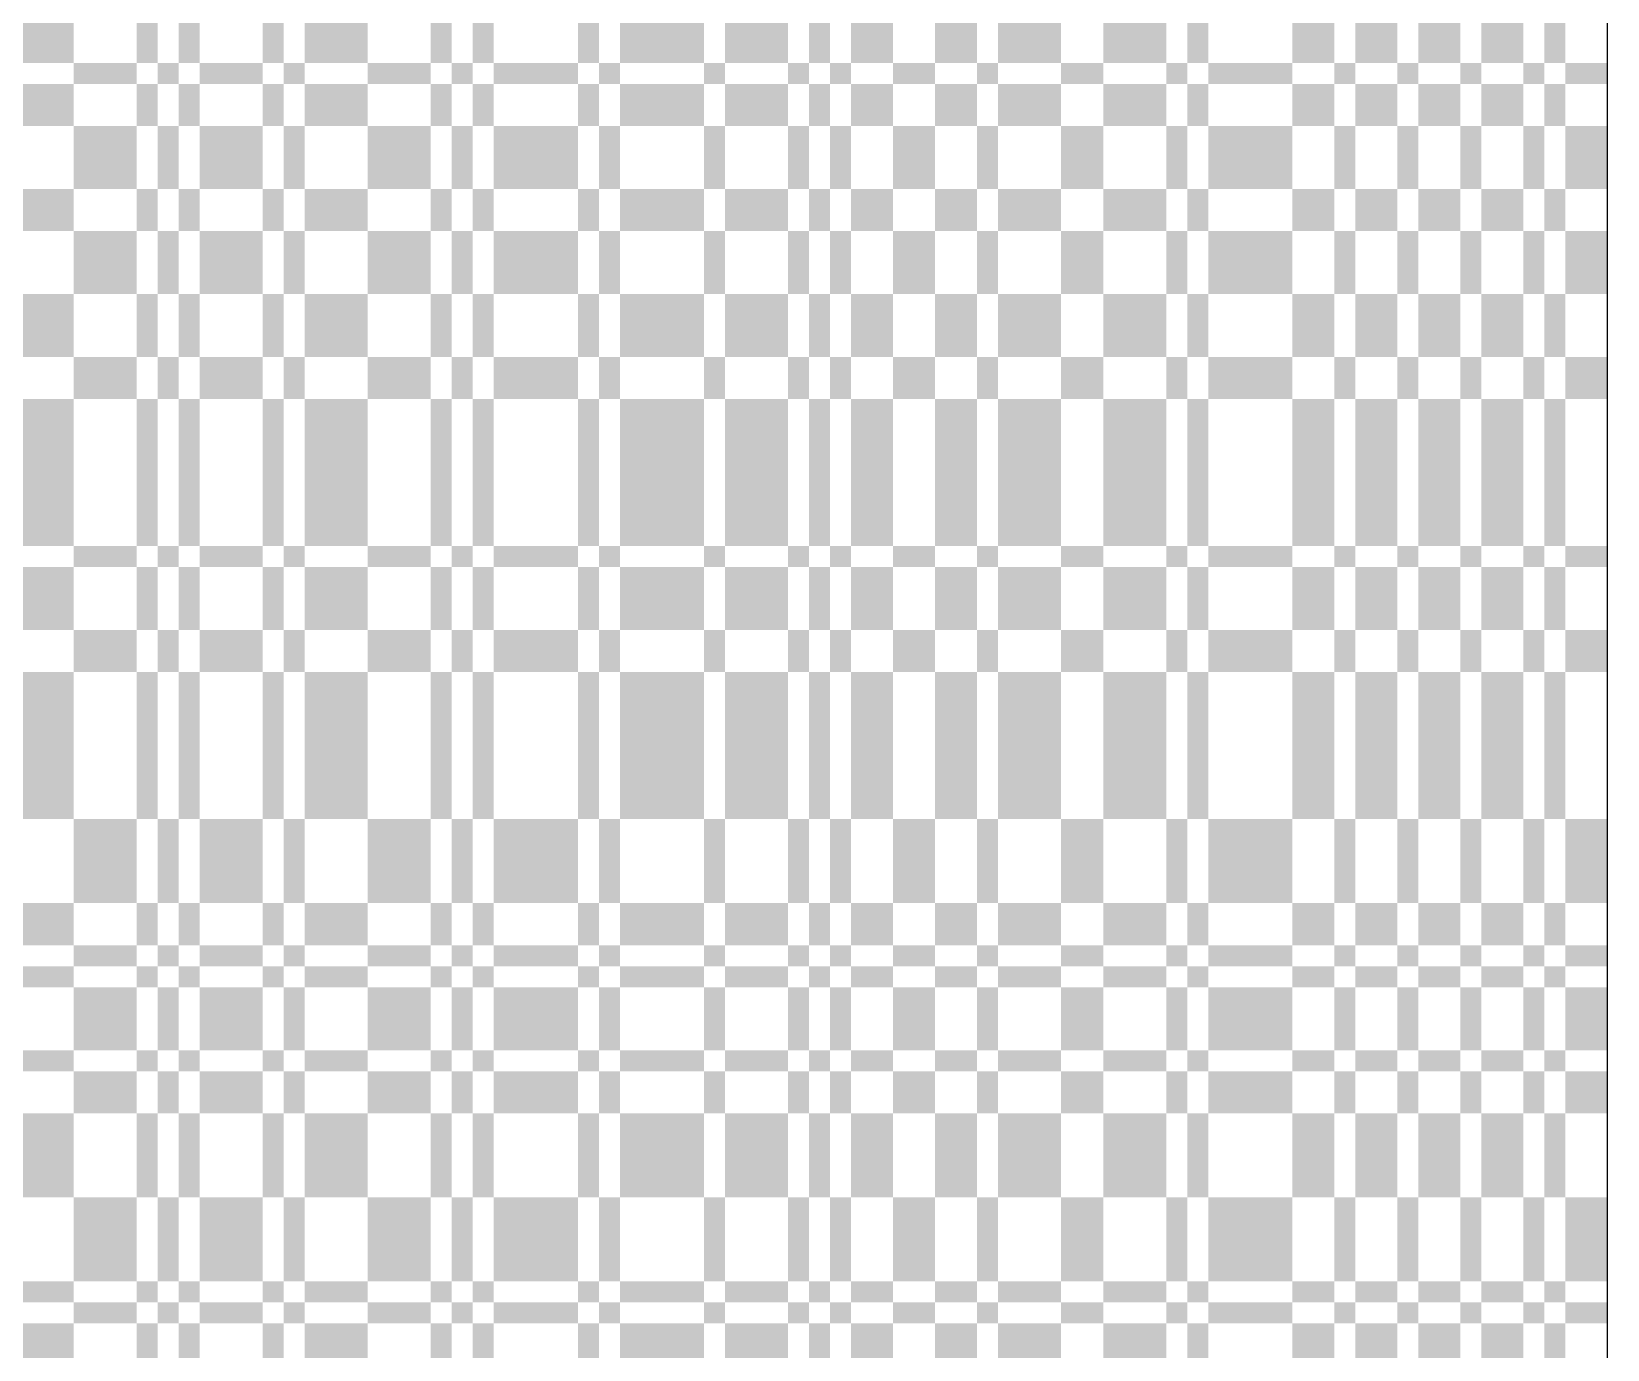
# Model space of a CAD drawing. Extents: x 0 to 10, y 0 to 10.
# Drawn here: x 7.5 to 9, y 6.255 to 7.51 of the extents above; entities that cross this region are included whole.
import ezdxf

# ---------------------------------------------------------------- set-up
doc = ezdxf.new("R2010")
doc.units = 0
doc.header["$MEASUREMENT"] = 0
doc.layers.add('CHROME', color=7, linetype='Continuous')
doc.layers.add('OUTLINE', color=7, linetype='Continuous')

msp = doc.modelspace()

# ---------------------------------------------------------------- linework, layer by layer
at = {"layer": 'CHROME'}
for points in [[(7.46, 7.48), (7.54, 7.48), (7.46, 7.54), (7.54, 7.54)], [(7.6, 7.48), (7.62, 7.48), (7.6, 7.54), (7.62, 7.54)], [(7.64, 7.48), (7.66, 7.48), (7.64, 7.54), (7.66, 7.54)], [(7.72, 7.48), (7.74, 7.48), (7.72, 7.54), (7.74, 7.54)], [(7.76, 7.48), (7.82, 7.48), (7.76, 7.54), (7.82, 7.54)], [(7.88, 7.48), (7.9, 7.48), (7.88, 7.54), (7.9, 7.54)], [(7.92, 7.48), (7.94, 7.48), (7.92, 7.54), (7.94, 7.54)], [(8.02, 7.48), (8.04, 7.48), (8.02, 7.54), (8.04, 7.54)], [(8.06, 7.48), (8.14, 7.48), (8.06, 7.54), (8.14, 7.54)], [(8.16, 7.48), (8.22, 7.48), (8.16, 7.54), (8.22, 7.54)], [(8.24, 7.48), (8.26, 7.48), (8.24, 7.54), (8.26, 7.54)], [(8.28, 7.48), (8.32, 7.48), (8.28, 7.54), (8.32, 7.54)], [(8.36, 7.48), (8.4, 7.48), (8.36, 7.54), (8.4, 7.54)], [(8.42, 7.48), (8.48, 7.48), (8.42, 7.54), (8.48, 7.54)], [(8.52, 7.48), (8.58, 7.48), (8.52, 7.54), (8.58, 7.54)], [(8.6, 7.48), (8.62, 7.48), (8.6, 7.54), (8.62, 7.54)], [(8.7, 7.48), (8.74, 7.48), (8.7, 7.54), (8.74, 7.54)], [(8.76, 7.48), (8.8, 7.48), (8.76, 7.54), (8.8, 7.54)], [(8.82, 7.48), (8.86, 7.48), (8.82, 7.54), (8.86, 7.54)], [(8.88, 7.48), (8.92, 7.48), (8.88, 7.54), (8.92, 7.54)], [(8.94, 7.48), (8.96, 7.48), (8.94, 7.54), (8.96, 7.54)], [(7.54, 7.46), (7.6, 7.46), (7.54, 7.48), (7.6, 7.48)], [(7.62, 7.46), (7.64, 7.46), (7.62, 7.48), (7.64, 7.48)], [(7.66, 7.46), (7.72, 7.46), (7.66, 7.48), (7.72, 7.48)], [(7.74, 7.46), (7.76, 7.46), (7.74, 7.48), (7.76, 7.48)], [(7.82, 7.46), (7.88, 7.46), (7.82, 7.48), (7.88, 7.48)], [(7.9, 7.46), (7.92, 7.46), (7.9, 7.48), (7.92, 7.48)], [(7.94, 7.46), (8.02, 7.46), (7.94, 7.48), (8.02, 7.48)], [(8.04, 7.46), (8.06, 7.46), (8.04, 7.48), (8.06, 7.48)], [(8.14, 7.46), (8.16, 7.46), (8.14, 7.48), (8.16, 7.48)], [(8.22, 7.46), (8.24, 7.46), (8.22, 7.48), (8.24, 7.48)], [(8.26, 7.46), (8.28, 7.46), (8.26, 7.48), (8.28, 7.48)], [(8.32, 7.46), (8.36, 7.46), (8.32, 7.48), (8.36, 7.48)], [(8.4, 7.46), (8.42, 7.46), (8.4, 7.48), (8.42, 7.48)], [(8.48, 7.46), (8.52, 7.46), (8.48, 7.48), (8.52, 7.48)], [(8.58, 7.46), (8.6, 7.46), (8.58, 7.48), (8.6, 7.48)], [(8.62, 7.46), (8.7, 7.46), (8.62, 7.48), (8.7, 7.48)], [(8.74, 7.46), (8.76, 7.46), (8.74, 7.48), (8.76, 7.48)], [(8.8, 7.46), (8.82, 7.46), (8.8, 7.48), (8.82, 7.48)], [(8.86, 7.46), (8.88, 7.46), (8.86, 7.48), (8.88, 7.48)], [(8.92, 7.46), (8.94, 7.46), (8.92, 7.48), (8.94, 7.48)], [(8.96, 7.46), (9, 7.46), (8.96, 7.48), (9, 7.48)], [(7.46, 7.42), (7.54, 7.42), (7.46, 7.46), (7.54, 7.46)], [(7.6, 7.42), (7.62, 7.42), (7.6, 7.46), (7.62, 7.46)], [(7.64, 7.42), (7.66, 7.42), (7.64, 7.46), (7.66, 7.46)], [(7.72, 7.42), (7.74, 7.42), (7.72, 7.46), (7.74, 7.46)], [(7.76, 7.42), (7.82, 7.42), (7.76, 7.46), (7.82, 7.46)], [(7.88, 7.42), (7.9, 7.42), (7.88, 7.46), (7.9, 7.46)], [(7.92, 7.42), (7.94, 7.42), (7.92, 7.46), (7.94, 7.46)], [(8.02, 7.42), (8.04, 7.42), (8.02, 7.46), (8.04, 7.46)], [(8.06, 7.42), (8.14, 7.42), (8.06, 7.46), (8.14, 7.46)], [(8.16, 7.42), (8.22, 7.42), (8.16, 7.46), (8.22, 7.46)], [(8.24, 7.42), (8.26, 7.42), (8.24, 7.46), (8.26, 7.46)], [(8.28, 7.42), (8.32, 7.42), (8.28, 7.46), (8.32, 7.46)], [(8.36, 7.42), (8.4, 7.42), (8.36, 7.46), (8.4, 7.46)], [(8.42, 7.42), (8.48, 7.42), (8.42, 7.46), (8.48, 7.46)], [(8.52, 7.42), (8.58, 7.42), (8.52, 7.46), (8.58, 7.46)], [(8.6, 7.42), (8.62, 7.42), (8.6, 7.46), (8.62, 7.46)], [(8.7, 7.42), (8.74, 7.42), (8.7, 7.46), (8.74, 7.46)], [(8.76, 7.42), (8.8, 7.42), (8.76, 7.46), (8.8, 7.46)], [(8.82, 7.42), (8.86, 7.42), (8.82, 7.46), (8.86, 7.46)], [(8.88, 7.42), (8.92, 7.42), (8.88, 7.46), (8.92, 7.46)], [(8.94, 7.42), (8.96, 7.42), (8.94, 7.46), (8.96, 7.46)], [(7.54, 7.36), (7.6, 7.36), (7.54, 7.42), (7.6, 7.42)], [(7.62, 7.36), (7.64, 7.36), (7.62, 7.42), (7.64, 7.42)], [(7.66, 7.36), (7.72, 7.36), (7.66, 7.42), (7.72, 7.42)], [(7.74, 7.36), (7.76, 7.36), (7.74, 7.42), (7.76, 7.42)], [(7.82, 7.36), (7.88, 7.36), (7.82, 7.42), (7.88, 7.42)], [(7.9, 7.36), (7.92, 7.36), (7.9, 7.42), (7.92, 7.42)], [(7.94, 7.36), (8.02, 7.36), (7.94, 7.42), (8.02, 7.42)], [(8.04, 7.36), (8.06, 7.36), (8.04, 7.42), (8.06, 7.42)], [(8.14, 7.36), (8.16, 7.36), (8.14, 7.42), (8.16, 7.42)], [(8.22, 7.36), (8.24, 7.36), (8.22, 7.42), (8.24, 7.42)], [(8.26, 7.36), (8.28, 7.36), (8.26, 7.42), (8.28, 7.42)], [(8.32, 7.36), (8.36, 7.36), (8.32, 7.42), (8.36, 7.42)], [(8.4, 7.36), (8.42, 7.36), (8.4, 7.42), (8.42, 7.42)], [(8.48, 7.36), (8.52, 7.36), (8.48, 7.42), (8.52, 7.42)], [(8.58, 7.36), (8.6, 7.36), (8.58, 7.42), (8.6, 7.42)], [(8.62, 7.36), (8.7, 7.36), (8.62, 7.42), (8.7, 7.42)], [(8.74, 7.36), (8.76, 7.36), (8.74, 7.42), (8.76, 7.42)], [(8.8, 7.36), (8.82, 7.36), (8.8, 7.42), (8.82, 7.42)], [(8.86, 7.36), (8.88, 7.36), (8.86, 7.42), (8.88, 7.42)], [(8.92, 7.36), (8.94, 7.36), (8.92, 7.42), (8.94, 7.42)], [(8.96, 7.36), (9, 7.36), (8.96, 7.42), (9, 7.42)], [(7.46, 7.32), (7.54, 7.32), (7.46, 7.36), (7.54, 7.36)], [(7.6, 7.32), (7.62, 7.32), (7.6, 7.36), (7.62, 7.36)], [(7.64, 7.32), (7.66, 7.32), (7.64, 7.36), (7.66, 7.36)], [(7.72, 7.32), (7.74, 7.32), (7.72, 7.36), (7.74, 7.36)], [(7.76, 7.32), (7.82, 7.32), (7.76, 7.36), (7.82, 7.36)], [(7.88, 7.32), (7.9, 7.32), (7.88, 7.36), (7.9, 7.36)], [(7.92, 7.32), (7.94, 7.32), (7.92, 7.36), (7.94, 7.36)], [(8.02, 7.32), (8.04, 7.32), (8.02, 7.36), (8.04, 7.36)], [(8.06, 7.32), (8.14, 7.32), (8.06, 7.36), (8.14, 7.36)], [(8.16, 7.32), (8.22, 7.32), (8.16, 7.36), (8.22, 7.36)], [(8.24, 7.32), (8.26, 7.32), (8.24, 7.36), (8.26, 7.36)], [(8.28, 7.32), (8.32, 7.32), (8.28, 7.36), (8.32, 7.36)], [(8.36, 7.32), (8.4, 7.32), (8.36, 7.36), (8.4, 7.36)], [(8.42, 7.32), (8.48, 7.32), (8.42, 7.36), (8.48, 7.36)], [(8.52, 7.32), (8.58, 7.32), (8.52, 7.36), (8.58, 7.36)], [(8.6, 7.32), (8.62, 7.32), (8.6, 7.36), (8.62, 7.36)], [(8.7, 7.32), (8.74, 7.32), (8.7, 7.36), (8.74, 7.36)], [(8.76, 7.32), (8.8, 7.32), (8.76, 7.36), (8.8, 7.36)], [(8.82, 7.32), (8.86, 7.32), (8.82, 7.36), (8.86, 7.36)], [(8.88, 7.32), (8.92, 7.32), (8.88, 7.36), (8.92, 7.36)], [(8.94, 7.32), (8.96, 7.32), (8.94, 7.36), (8.96, 7.36)], [(7.54, 7.26), (7.6, 7.26), (7.54, 7.32), (7.6, 7.32)], [(7.62, 7.26), (7.64, 7.26), (7.62, 7.32), (7.64, 7.32)], [(7.66, 7.26), (7.72, 7.26), (7.66, 7.32), (7.72, 7.32)], [(7.74, 7.26), (7.76, 7.26), (7.74, 7.32), (7.76, 7.32)], [(7.82, 7.26), (7.88, 7.26), (7.82, 7.32), (7.88, 7.32)], [(7.9, 7.26), (7.92, 7.26), (7.9, 7.32), (7.92, 7.32)], [(7.94, 7.26), (8.02, 7.26), (7.94, 7.32), (8.02, 7.32)], [(8.04, 7.26), (8.06, 7.26), (8.04, 7.32), (8.06, 7.32)], [(8.14, 7.26), (8.16, 7.26), (8.14, 7.32), (8.16, 7.32)], [(8.22, 7.26), (8.24, 7.26), (8.22, 7.32), (8.24, 7.32)], [(8.26, 7.26), (8.28, 7.26), (8.26, 7.32), (8.28, 7.32)], [(8.32, 7.26), (8.36, 7.26), (8.32, 7.32), (8.36, 7.32)], [(8.4, 7.26), (8.42, 7.26), (8.4, 7.32), (8.42, 7.32)], [(8.48, 7.26), (8.52, 7.26), (8.48, 7.32), (8.52, 7.32)], [(8.58, 7.26), (8.6, 7.26), (8.58, 7.32), (8.6, 7.32)], [(8.62, 7.26), (8.7, 7.26), (8.62, 7.32), (8.7, 7.32)], [(8.74, 7.26), (8.76, 7.26), (8.74, 7.32), (8.76, 7.32)], [(8.8, 7.26), (8.82, 7.26), (8.8, 7.32), (8.82, 7.32)], [(8.86, 7.26), (8.88, 7.26), (8.86, 7.32), (8.88, 7.32)], [(8.92, 7.26), (8.94, 7.26), (8.92, 7.32), (8.94, 7.32)], [(8.96, 7.26), (9, 7.26), (8.96, 7.32), (9, 7.32)], [(7.46, 7.2), (7.54, 7.2), (7.46, 7.26), (7.54, 7.26)], [(7.6, 7.2), (7.62, 7.2), (7.6, 7.26), (7.62, 7.26)], [(7.64, 7.2), (7.66, 7.2), (7.64, 7.26), (7.66, 7.26)], [(7.72, 7.2), (7.74, 7.2), (7.72, 7.26), (7.74, 7.26)], [(7.76, 7.2), (7.82, 7.2), (7.76, 7.26), (7.82, 7.26)], [(7.88, 7.2), (7.9, 7.2), (7.88, 7.26), (7.9, 7.26)], [(7.92, 7.2), (7.94, 7.2), (7.92, 7.26), (7.94, 7.26)], [(8.02, 7.2), (8.04, 7.2), (8.02, 7.26), (8.04, 7.26)], [(8.06, 7.2), (8.14, 7.2), (8.06, 7.26), (8.14, 7.26)], [(8.16, 7.2), (8.22, 7.2), (8.16, 7.26), (8.22, 7.26)], [(8.24, 7.2), (8.26, 7.2), (8.24, 7.26), (8.26, 7.26)], [(8.28, 7.2), (8.32, 7.2), (8.28, 7.26), (8.32, 7.26)], [(8.36, 7.2), (8.4, 7.2), (8.36, 7.26), (8.4, 7.26)], [(8.42, 7.2), (8.48, 7.2), (8.42, 7.26), (8.48, 7.26)], [(8.52, 7.2), (8.58, 7.2), (8.52, 7.26), (8.58, 7.26)], [(8.6, 7.2), (8.62, 7.2), (8.6, 7.26), (8.62, 7.26)], [(8.7, 7.2), (8.74, 7.2), (8.7, 7.26), (8.74, 7.26)], [(8.76, 7.2), (8.8, 7.2), (8.76, 7.26), (8.8, 7.26)], [(8.82, 7.2), (8.86, 7.2), (8.82, 7.26), (8.86, 7.26)], [(8.88, 7.2), (8.92, 7.2), (8.88, 7.26), (8.92, 7.26)], [(8.94, 7.2), (8.96, 7.2), (8.94, 7.26), (8.96, 7.26)], [(7.54, 7.16), (7.6, 7.16), (7.54, 7.2), (7.6, 7.2)], [(7.62, 7.16), (7.64, 7.16), (7.62, 7.2), (7.64, 7.2)], [(7.66, 7.16), (7.72, 7.16), (7.66, 7.2), (7.72, 7.2)], [(7.74, 7.16), (7.76, 7.16), (7.74, 7.2), (7.76, 7.2)], [(7.82, 7.16), (7.88, 7.16), (7.82, 7.2), (7.88, 7.2)], [(7.9, 7.16), (7.92, 7.16), (7.9, 7.2), (7.92, 7.2)], [(7.94, 7.16), (8.02, 7.16), (7.94, 7.2), (8.02, 7.2)], [(8.04, 7.16), (8.06, 7.16), (8.04, 7.2), (8.06, 7.2)], [(8.14, 7.16), (8.16, 7.16), (8.14, 7.2), (8.16, 7.2)], [(8.22, 7.16), (8.24, 7.16), (8.22, 7.2), (8.24, 7.2)], [(8.26, 7.16), (8.28, 7.16), (8.26, 7.2), (8.28, 7.2)], [(8.32, 7.16), (8.36, 7.16), (8.32, 7.2), (8.36, 7.2)], [(8.4, 7.16), (8.42, 7.16), (8.4, 7.2), (8.42, 7.2)], [(8.48, 7.16), (8.52, 7.16), (8.48, 7.2), (8.52, 7.2)], [(8.58, 7.16), (8.6, 7.16), (8.58, 7.2), (8.6, 7.2)], [(8.62, 7.16), (8.7, 7.16), (8.62, 7.2), (8.7, 7.2)], [(8.74, 7.16), (8.76, 7.16), (8.74, 7.2), (8.76, 7.2)], [(8.8, 7.16), (8.82, 7.16), (8.8, 7.2), (8.82, 7.2)], [(8.86, 7.16), (8.88, 7.16), (8.86, 7.2), (8.88, 7.2)], [(8.92, 7.16), (8.94, 7.16), (8.92, 7.2), (8.94, 7.2)], [(8.96, 7.16), (9, 7.16), (8.96, 7.2), (9, 7.2)], [(7.46, 7.02), (7.54, 7.02), (7.46, 7.16), (7.54, 7.16)], [(7.6, 7.02), (7.62, 7.02), (7.6, 7.16), (7.62, 7.16)], [(7.64, 7.02), (7.66, 7.02), (7.64, 7.16), (7.66, 7.16)], [(7.72, 7.02), (7.74, 7.02), (7.72, 7.16), (7.74, 7.16)], [(7.76, 7.02), (7.82, 7.02), (7.76, 7.16), (7.82, 7.16)], [(7.88, 7.02), (7.9, 7.02), (7.88, 7.16), (7.9, 7.16)], [(7.92, 7.02), (7.94, 7.02), (7.92, 7.16), (7.94, 7.16)], [(8.02, 7.02), (8.04, 7.02), (8.02, 7.16), (8.04, 7.16)], [(8.06, 7.02), (8.14, 7.02), (8.06, 7.16), (8.14, 7.16)], [(8.16, 7.02), (8.22, 7.02), (8.16, 7.16), (8.22, 7.16)], [(8.24, 7.02), (8.26, 7.02), (8.24, 7.16), (8.26, 7.16)], [(8.28, 7.02), (8.32, 7.02), (8.28, 7.16), (8.32, 7.16)], [(8.36, 7.02), (8.4, 7.02), (8.36, 7.16), (8.4, 7.16)], [(8.42, 7.02), (8.48, 7.02), (8.42, 7.16), (8.48, 7.16)], [(8.52, 7.02), (8.58, 7.02), (8.52, 7.16), (8.58, 7.16)], [(8.6, 7.02), (8.62, 7.02), (8.6, 7.16), (8.62, 7.16)], [(8.7, 7.02), (8.74, 7.02), (8.7, 7.16), (8.74, 7.16)], [(8.76, 7.02), (8.8, 7.02), (8.76, 7.16), (8.8, 7.16)], [(8.82, 7.02), (8.86, 7.02), (8.82, 7.16), (8.86, 7.16)], [(8.88, 7.02), (8.92, 7.02), (8.88, 7.16), (8.92, 7.16)], [(8.94, 7.02), (8.96, 7.02), (8.94, 7.16), (8.96, 7.16)], [(7.54, 7), (7.6, 7), (7.54, 7.02), (7.6, 7.02)], [(7.62, 7), (7.64, 7), (7.62, 7.02), (7.64, 7.02)], [(7.66, 7), (7.72, 7), (7.66, 7.02), (7.72, 7.02)], [(7.74, 7), (7.76, 7), (7.74, 7.02), (7.76, 7.02)], [(7.82, 7), (7.88, 7), (7.82, 7.02), (7.88, 7.02)], [(7.9, 7), (7.92, 7), (7.9, 7.02), (7.92, 7.02)], [(7.94, 7), (8.02, 7), (7.94, 7.02), (8.02, 7.02)], [(8.04, 7), (8.06, 7), (8.04, 7.02), (8.06, 7.02)], [(8.14, 7), (8.16, 7), (8.14, 7.02), (8.16, 7.02)], [(8.22, 7), (8.24, 7), (8.22, 7.02), (8.24, 7.02)], [(8.26, 7), (8.28, 7), (8.26, 7.02), (8.28, 7.02)], [(8.32, 7), (8.36, 7), (8.32, 7.02), (8.36, 7.02)], [(8.4, 7), (8.42, 7), (8.4, 7.02), (8.42, 7.02)], [(8.48, 7), (8.52, 7), (8.48, 7.02), (8.52, 7.02)], [(8.58, 7), (8.6, 7), (8.58, 7.02), (8.6, 7.02)], [(8.62, 7), (8.7, 7), (8.62, 7.02), (8.7, 7.02)], [(8.74, 7), (8.76, 7), (8.74, 7.02), (8.76, 7.02)], [(8.8, 7), (8.82, 7), (8.8, 7.02), (8.82, 7.02)], [(8.86, 7), (8.88, 7), (8.86, 7.02), (8.88, 7.02)], [(8.92, 7), (8.94, 7), (8.92, 7.02), (8.94, 7.02)], [(8.96, 7), (9, 7), (8.96, 7.02), (9, 7.02)], [(7.46, 6.94), (7.54, 6.94), (7.46, 7), (7.54, 7)], [(7.6, 6.94), (7.62, 6.94), (7.6, 7), (7.62, 7)], [(7.64, 6.94), (7.66, 6.94), (7.64, 7), (7.66, 7)], [(7.72, 6.94), (7.74, 6.94), (7.72, 7), (7.74, 7)], [(7.76, 6.94), (7.82, 6.94), (7.76, 7), (7.82, 7)], [(7.88, 6.94), (7.9, 6.94), (7.88, 7), (7.9, 7)], [(7.92, 6.94), (7.94, 6.94), (7.92, 7), (7.94, 7)], [(8.02, 6.94), (8.04, 6.94), (8.02, 7), (8.04, 7)], [(8.06, 6.94), (8.14, 6.94), (8.06, 7), (8.14, 7)], [(8.16, 6.94), (8.22, 6.94), (8.16, 7), (8.22, 7)], [(8.24, 6.94), (8.26, 6.94), (8.24, 7), (8.26, 7)], [(8.28, 6.94), (8.32, 6.94), (8.28, 7), (8.32, 7)], [(8.36, 6.94), (8.4, 6.94), (8.36, 7), (8.4, 7)], [(8.42, 6.94), (8.48, 6.94), (8.42, 7), (8.48, 7)], [(8.52, 6.94), (8.58, 6.94), (8.52, 7), (8.58, 7)], [(8.6, 6.94), (8.62, 6.94), (8.6, 7), (8.62, 7)], [(8.7, 6.94), (8.74, 6.94), (8.7, 7), (8.74, 7)], [(8.76, 6.94), (8.8, 6.94), (8.76, 7), (8.8, 7)], [(8.82, 6.94), (8.86, 6.94), (8.82, 7), (8.86, 7)], [(8.88, 6.94), (8.92, 6.94), (8.88, 7), (8.92, 7)], [(8.94, 6.94), (8.96, 6.94), (8.94, 7), (8.96, 7)], [(7.54, 6.9), (7.6, 6.9), (7.54, 6.94), (7.6, 6.94)], [(7.62, 6.9), (7.64, 6.9), (7.62, 6.94), (7.64, 6.94)], [(7.66, 6.9), (7.72, 6.9), (7.66, 6.94), (7.72, 6.94)], [(7.74, 6.9), (7.76, 6.9), (7.74, 6.94), (7.76, 6.94)], [(7.82, 6.9), (7.88, 6.9), (7.82, 6.94), (7.88, 6.94)], [(7.9, 6.9), (7.92, 6.9), (7.9, 6.94), (7.92, 6.94)], [(7.94, 6.9), (8.02, 6.9), (7.94, 6.94), (8.02, 6.94)], [(8.04, 6.9), (8.06, 6.9), (8.04, 6.94), (8.06, 6.94)], [(8.14, 6.9), (8.16, 6.9), (8.14, 6.94), (8.16, 6.94)], [(8.22, 6.9), (8.24, 6.9), (8.22, 6.94), (8.24, 6.94)], [(8.26, 6.9), (8.28, 6.9), (8.26, 6.94), (8.28, 6.94)], [(8.32, 6.9), (8.36, 6.9), (8.32, 6.94), (8.36, 6.94)], [(8.4, 6.9), (8.42, 6.9), (8.4, 6.94), (8.42, 6.94)], [(8.48, 6.9), (8.52, 6.9), (8.48, 6.94), (8.52, 6.94)], [(8.58, 6.9), (8.6, 6.9), (8.58, 6.94), (8.6, 6.94)], [(8.62, 6.9), (8.7, 6.9), (8.62, 6.94), (8.7, 6.94)], [(8.74, 6.9), (8.76, 6.9), (8.74, 6.94), (8.76, 6.94)], [(8.8, 6.9), (8.82, 6.9), (8.8, 6.94), (8.82, 6.94)], [(8.86, 6.9), (8.88, 6.9), (8.86, 6.94), (8.88, 6.94)], [(8.92, 6.9), (8.94, 6.9), (8.92, 6.94), (8.94, 6.94)], [(8.96, 6.9), (9, 6.9), (8.96, 6.94), (9, 6.94)], [(7.46, 6.76), (7.54, 6.76), (7.46, 6.9), (7.54, 6.9)], [(7.6, 6.76), (7.62, 6.76), (7.6, 6.9), (7.62, 6.9)], [(7.64, 6.76), (7.66, 6.76), (7.64, 6.9), (7.66, 6.9)], [(7.72, 6.76), (7.74, 6.76), (7.72, 6.9), (7.74, 6.9)], [(7.76, 6.76), (7.82, 6.76), (7.76, 6.9), (7.82, 6.9)], [(7.88, 6.76), (7.9, 6.76), (7.88, 6.9), (7.9, 6.9)], [(7.92, 6.76), (7.94, 6.76), (7.92, 6.9), (7.94, 6.9)], [(8.02, 6.76), (8.04, 6.76), (8.02, 6.9), (8.04, 6.9)], [(8.06, 6.76), (8.14, 6.76), (8.06, 6.9), (8.14, 6.9)], [(8.16, 6.76), (8.22, 6.76), (8.16, 6.9), (8.22, 6.9)], [(8.24, 6.76), (8.26, 6.76), (8.24, 6.9), (8.26, 6.9)], [(8.28, 6.76), (8.32, 6.76), (8.28, 6.9), (8.32, 6.9)], [(8.36, 6.76), (8.4, 6.76), (8.36, 6.9), (8.4, 6.9)], [(8.42, 6.76), (8.48, 6.76), (8.42, 6.9), (8.48, 6.9)], [(8.52, 6.76), (8.58, 6.76), (8.52, 6.9), (8.58, 6.9)], [(8.6, 6.76), (8.62, 6.76), (8.6, 6.9), (8.62, 6.9)], [(8.7, 6.76), (8.74, 6.76), (8.7, 6.9), (8.74, 6.9)], [(8.76, 6.76), (8.8, 6.76), (8.76, 6.9), (8.8, 6.9)], [(8.82, 6.76), (8.86, 6.76), (8.82, 6.9), (8.86, 6.9)], [(8.88, 6.76), (8.92, 6.76), (8.88, 6.9), (8.92, 6.9)], [(8.94, 6.76), (8.96, 6.76), (8.94, 6.9), (8.96, 6.9)], [(7.54, 6.68), (7.6, 6.68), (7.54, 6.76), (7.6, 6.76)], [(7.62, 6.68), (7.64, 6.68), (7.62, 6.76), (7.64, 6.76)], [(7.66, 6.68), (7.72, 6.68), (7.66, 6.76), (7.72, 6.76)], [(7.74, 6.68), (7.76, 6.68), (7.74, 6.76), (7.76, 6.76)], [(7.82, 6.68), (7.88, 6.68), (7.82, 6.76), (7.88, 6.76)], [(7.9, 6.68), (7.92, 6.68), (7.9, 6.76), (7.92, 6.76)], [(7.94, 6.68), (8.02, 6.68), (7.94, 6.76), (8.02, 6.76)], [(8.04, 6.68), (8.06, 6.68), (8.04, 6.76), (8.06, 6.76)], [(8.14, 6.68), (8.16, 6.68), (8.14, 6.76), (8.16, 6.76)], [(8.22, 6.68), (8.24, 6.68), (8.22, 6.76), (8.24, 6.76)], [(8.26, 6.68), (8.28, 6.68), (8.26, 6.76), (8.28, 6.76)], [(8.32, 6.68), (8.36, 6.68), (8.32, 6.76), (8.36, 6.76)], [(8.4, 6.68), (8.42, 6.68), (8.4, 6.76), (8.42, 6.76)], [(8.48, 6.68), (8.52, 6.68), (8.48, 6.76), (8.52, 6.76)], [(8.58, 6.68), (8.6, 6.68), (8.58, 6.76), (8.6, 6.76)], [(8.62, 6.68), (8.7, 6.68), (8.62, 6.76), (8.7, 6.76)], [(8.74, 6.68), (8.76, 6.68), (8.74, 6.76), (8.76, 6.76)], [(8.8, 6.68), (8.82, 6.68), (8.8, 6.76), (8.82, 6.76)], [(8.86, 6.68), (8.88, 6.68), (8.86, 6.76), (8.88, 6.76)], [(8.92, 6.68), (8.94, 6.68), (8.92, 6.76), (8.94, 6.76)], [(8.96, 6.68), (9, 6.68), (8.96, 6.76), (9, 6.76)], [(7.46, 6.64), (7.54, 6.64), (7.46, 6.68), (7.54, 6.68)], [(7.6, 6.64), (7.62, 6.64), (7.6, 6.68), (7.62, 6.68)], [(7.64, 6.64), (7.66, 6.64), (7.64, 6.68), (7.66, 6.68)], [(7.72, 6.64), (7.74, 6.64), (7.72, 6.68), (7.74, 6.68)], [(7.76, 6.64), (7.82, 6.64), (7.76, 6.68), (7.82, 6.68)], [(7.88, 6.64), (7.9, 6.64), (7.88, 6.68), (7.9, 6.68)], [(7.92, 6.64), (7.94, 6.64), (7.92, 6.68), (7.94, 6.68)], [(8.02, 6.64), (8.04, 6.64), (8.02, 6.68), (8.04, 6.68)], [(8.06, 6.64), (8.14, 6.64), (8.06, 6.68), (8.14, 6.68)], [(8.16, 6.64), (8.22, 6.64), (8.16, 6.68), (8.22, 6.68)], [(8.24, 6.64), (8.26, 6.64), (8.24, 6.68), (8.26, 6.68)], [(8.28, 6.64), (8.32, 6.64), (8.28, 6.68), (8.32, 6.68)], [(8.36, 6.64), (8.4, 6.64), (8.36, 6.68), (8.4, 6.68)], [(8.42, 6.64), (8.48, 6.64), (8.42, 6.68), (8.48, 6.68)], [(8.52, 6.64), (8.58, 6.64), (8.52, 6.68), (8.58, 6.68)], [(8.6, 6.64), (8.62, 6.64), (8.6, 6.68), (8.62, 6.68)], [(8.7, 6.64), (8.74, 6.64), (8.7, 6.68), (8.74, 6.68)], [(8.76, 6.64), (8.8, 6.64), (8.76, 6.68), (8.8, 6.68)], [(8.82, 6.64), (8.86, 6.64), (8.82, 6.68), (8.86, 6.68)], [(8.88, 6.64), (8.92, 6.64), (8.88, 6.68), (8.92, 6.68)], [(8.94, 6.64), (8.96, 6.64), (8.94, 6.68), (8.96, 6.68)], [(7.54, 6.62), (7.6, 6.62), (7.54, 6.64), (7.6, 6.64)], [(7.62, 6.62), (7.64, 6.62), (7.62, 6.64), (7.64, 6.64)], [(7.66, 6.62), (7.72, 6.62), (7.66, 6.64), (7.72, 6.64)], [(7.74, 6.62), (7.76, 6.62), (7.74, 6.64), (7.76, 6.64)], [(7.82, 6.62), (7.88, 6.62), (7.82, 6.64), (7.88, 6.64)], [(7.9, 6.62), (7.92, 6.62), (7.9, 6.64), (7.92, 6.64)], [(7.94, 6.62), (8.02, 6.62), (7.94, 6.64), (8.02, 6.64)], [(8.04, 6.62), (8.06, 6.62), (8.04, 6.64), (8.06, 6.64)], [(8.14, 6.62), (8.16, 6.62), (8.14, 6.64), (8.16, 6.64)], [(8.22, 6.62), (8.24, 6.62), (8.22, 6.64), (8.24, 6.64)], [(8.26, 6.62), (8.28, 6.62), (8.26, 6.64), (8.28, 6.64)], [(8.32, 6.62), (8.36, 6.62), (8.32, 6.64), (8.36, 6.64)], [(8.4, 6.62), (8.42, 6.62), (8.4, 6.64), (8.42, 6.64)], [(8.48, 6.62), (8.52, 6.62), (8.48, 6.64), (8.52, 6.64)], [(8.58, 6.62), (8.6, 6.62), (8.58, 6.64), (8.6, 6.64)], [(8.62, 6.62), (8.7, 6.62), (8.62, 6.64), (8.7, 6.64)], [(8.74, 6.62), (8.76, 6.62), (8.74, 6.64), (8.76, 6.64)], [(8.8, 6.62), (8.82, 6.62), (8.8, 6.64), (8.82, 6.64)], [(8.86, 6.62), (8.88, 6.62), (8.86, 6.64), (8.88, 6.64)], [(8.92, 6.62), (8.94, 6.62), (8.92, 6.64), (8.94, 6.64)], [(8.96, 6.62), (9, 6.62), (8.96, 6.64), (9, 6.64)], [(7.46, 6.6), (7.54, 6.6), (7.46, 6.62), (7.54, 6.62)], [(7.6, 6.6), (7.62, 6.6), (7.6, 6.62), (7.62, 6.62)], [(7.64, 6.6), (7.66, 6.6), (7.64, 6.62), (7.66, 6.62)], [(7.72, 6.6), (7.74, 6.6), (7.72, 6.62), (7.74, 6.62)], [(7.76, 6.6), (7.82, 6.6), (7.76, 6.62), (7.82, 6.62)], [(7.88, 6.6), (7.9, 6.6), (7.88, 6.62), (7.9, 6.62)], [(7.92, 6.6), (7.94, 6.6), (7.92, 6.62), (7.94, 6.62)], [(8.02, 6.6), (8.04, 6.6), (8.02, 6.62), (8.04, 6.62)], [(8.06, 6.6), (8.14, 6.6), (8.06, 6.62), (8.14, 6.62)], [(8.16, 6.6), (8.22, 6.6), (8.16, 6.62), (8.22, 6.62)], [(8.24, 6.6), (8.26, 6.6), (8.24, 6.62), (8.26, 6.62)], [(8.28, 6.6), (8.32, 6.6), (8.28, 6.62), (8.32, 6.62)], [(8.36, 6.6), (8.4, 6.6), (8.36, 6.62), (8.4, 6.62)], [(8.42, 6.6), (8.48, 6.6), (8.42, 6.62), (8.48, 6.62)], [(8.52, 6.6), (8.58, 6.6), (8.52, 6.62), (8.58, 6.62)], [(8.6, 6.6), (8.62, 6.6), (8.6, 6.62), (8.62, 6.62)], [(8.7, 6.6), (8.74, 6.6), (8.7, 6.62), (8.74, 6.62)], [(8.76, 6.6), (8.8, 6.6), (8.76, 6.62), (8.8, 6.62)], [(8.82, 6.6), (8.86, 6.6), (8.82, 6.62), (8.86, 6.62)], [(8.88, 6.6), (8.92, 6.6), (8.88, 6.62), (8.92, 6.62)], [(8.94, 6.6), (8.96, 6.6), (8.94, 6.62), (8.96, 6.62)], [(7.54, 6.54), (7.6, 6.54), (7.54, 6.6), (7.6, 6.6)], [(7.62, 6.54), (7.64, 6.54), (7.62, 6.6), (7.64, 6.6)], [(7.66, 6.54), (7.72, 6.54), (7.66, 6.6), (7.72, 6.6)], [(7.74, 6.54), (7.76, 6.54), (7.74, 6.6), (7.76, 6.6)], [(7.82, 6.54), (7.88, 6.54), (7.82, 6.6), (7.88, 6.6)], [(7.9, 6.54), (7.92, 6.54), (7.9, 6.6), (7.92, 6.6)], [(7.94, 6.54), (8.02, 6.54), (7.94, 6.6), (8.02, 6.6)], [(8.04, 6.54), (8.06, 6.54), (8.04, 6.6), (8.06, 6.6)], [(8.14, 6.54), (8.16, 6.54), (8.14, 6.6), (8.16, 6.6)], [(8.22, 6.54), (8.24, 6.54), (8.22, 6.6), (8.24, 6.6)], [(8.26, 6.54), (8.28, 6.54), (8.26, 6.6), (8.28, 6.6)], [(8.32, 6.54), (8.36, 6.54), (8.32, 6.6), (8.36, 6.6)], [(8.4, 6.54), (8.42, 6.54), (8.4, 6.6), (8.42, 6.6)], [(8.48, 6.54), (8.52, 6.54), (8.48, 6.6), (8.52, 6.6)], [(8.58, 6.54), (8.6, 6.54), (8.58, 6.6), (8.6, 6.6)], [(8.62, 6.54), (8.7, 6.54), (8.62, 6.6), (8.7, 6.6)], [(8.74, 6.54), (8.76, 6.54), (8.74, 6.6), (8.76, 6.6)], [(8.8, 6.54), (8.82, 6.54), (8.8, 6.6), (8.82, 6.6)], [(8.86, 6.54), (8.88, 6.54), (8.86, 6.6), (8.88, 6.6)], [(8.92, 6.54), (8.94, 6.54), (8.92, 6.6), (8.94, 6.6)], [(8.96, 6.54), (9, 6.54), (8.96, 6.6), (9, 6.6)], [(7.46, 6.52), (7.54, 6.52), (7.46, 6.54), (7.54, 6.54)], [(7.6, 6.52), (7.62, 6.52), (7.6, 6.54), (7.62, 6.54)], [(7.64, 6.52), (7.66, 6.52), (7.64, 6.54), (7.66, 6.54)], [(7.72, 6.52), (7.74, 6.52), (7.72, 6.54), (7.74, 6.54)], [(7.76, 6.52), (7.82, 6.52), (7.76, 6.54), (7.82, 6.54)], [(7.88, 6.52), (7.9, 6.52), (7.88, 6.54), (7.9, 6.54)], [(7.92, 6.52), (7.94, 6.52), (7.92, 6.54), (7.94, 6.54)], [(8.02, 6.52), (8.04, 6.52), (8.02, 6.54), (8.04, 6.54)], [(8.06, 6.52), (8.14, 6.52), (8.06, 6.54), (8.14, 6.54)], [(8.16, 6.52), (8.22, 6.52), (8.16, 6.54), (8.22, 6.54)], [(8.24, 6.52), (8.26, 6.52), (8.24, 6.54), (8.26, 6.54)], [(8.28, 6.52), (8.32, 6.52), (8.28, 6.54), (8.32, 6.54)], [(8.36, 6.52), (8.4, 6.52), (8.36, 6.54), (8.4, 6.54)], [(8.42, 6.52), (8.48, 6.52), (8.42, 6.54), (8.48, 6.54)], [(8.52, 6.52), (8.58, 6.52), (8.52, 6.54), (8.58, 6.54)], [(8.6, 6.52), (8.62, 6.52), (8.6, 6.54), (8.62, 6.54)], [(8.7, 6.52), (8.74, 6.52), (8.7, 6.54), (8.74, 6.54)], [(8.76, 6.52), (8.8, 6.52), (8.76, 6.54), (8.8, 6.54)], [(8.82, 6.52), (8.86, 6.52), (8.82, 6.54), (8.86, 6.54)], [(8.88, 6.52), (8.92, 6.52), (8.88, 6.54), (8.92, 6.54)], [(8.94, 6.52), (8.96, 6.52), (8.94, 6.54), (8.96, 6.54)], [(7.54, 6.48), (7.6, 6.48), (7.54, 6.52), (7.6, 6.52)], [(7.62, 6.48), (7.64, 6.48), (7.62, 6.52), (7.64, 6.52)], [(7.66, 6.48), (7.72, 6.48), (7.66, 6.52), (7.72, 6.52)], [(7.74, 6.48), (7.76, 6.48), (7.74, 6.52), (7.76, 6.52)], [(7.82, 6.48), (7.88, 6.48), (7.82, 6.52), (7.88, 6.52)], [(7.9, 6.48), (7.92, 6.48), (7.9, 6.52), (7.92, 6.52)], [(7.94, 6.48), (8.02, 6.48), (7.94, 6.52), (8.02, 6.52)], [(8.04, 6.48), (8.06, 6.48), (8.04, 6.52), (8.06, 6.52)], [(8.14, 6.48), (8.16, 6.48), (8.14, 6.52), (8.16, 6.52)], [(8.22, 6.48), (8.24, 6.48), (8.22, 6.52), (8.24, 6.52)], [(8.26, 6.48), (8.28, 6.48), (8.26, 6.52), (8.28, 6.52)], [(8.32, 6.48), (8.36, 6.48), (8.32, 6.52), (8.36, 6.52)], [(8.4, 6.48), (8.42, 6.48), (8.4, 6.52), (8.42, 6.52)], [(8.48, 6.48), (8.52, 6.48), (8.48, 6.52), (8.52, 6.52)], [(8.58, 6.48), (8.6, 6.48), (8.58, 6.52), (8.6, 6.52)], [(8.62, 6.48), (8.7, 6.48), (8.62, 6.52), (8.7, 6.52)], [(8.74, 6.48), (8.76, 6.48), (8.74, 6.52), (8.76, 6.52)], [(8.8, 6.48), (8.82, 6.48), (8.8, 6.52), (8.82, 6.52)], [(8.86, 6.48), (8.88, 6.48), (8.86, 6.52), (8.88, 6.52)], [(8.92, 6.48), (8.94, 6.48), (8.92, 6.52), (8.94, 6.52)], [(8.96, 6.48), (9, 6.48), (8.96, 6.52), (9, 6.52)], [(7.46, 6.4), (7.54, 6.4), (7.46, 6.48), (7.54, 6.48)], [(7.6, 6.4), (7.62, 6.4), (7.6, 6.48), (7.62, 6.48)], [(7.64, 6.4), (7.66, 6.4), (7.64, 6.48), (7.66, 6.48)], [(7.72, 6.4), (7.74, 6.4), (7.72, 6.48), (7.74, 6.48)], [(7.76, 6.4), (7.82, 6.4), (7.76, 6.48), (7.82, 6.48)], [(7.88, 6.4), (7.9, 6.4), (7.88, 6.48), (7.9, 6.48)], [(7.92, 6.4), (7.94, 6.4), (7.92, 6.48), (7.94, 6.48)], [(8.02, 6.4), (8.04, 6.4), (8.02, 6.48), (8.04, 6.48)], [(8.06, 6.4), (8.14, 6.4), (8.06, 6.48), (8.14, 6.48)], [(8.16, 6.4), (8.22, 6.4), (8.16, 6.48), (8.22, 6.48)], [(8.24, 6.4), (8.26, 6.4), (8.24, 6.48), (8.26, 6.48)], [(8.28, 6.4), (8.32, 6.4), (8.28, 6.48), (8.32, 6.48)], [(8.36, 6.4), (8.4, 6.4), (8.36, 6.48), (8.4, 6.48)], [(8.42, 6.4), (8.48, 6.4), (8.42, 6.48), (8.48, 6.48)], [(8.52, 6.4), (8.58, 6.4), (8.52, 6.48), (8.58, 6.48)], [(8.6, 6.4), (8.62, 6.4), (8.6, 6.48), (8.62, 6.48)], [(8.7, 6.4), (8.74, 6.4), (8.7, 6.48), (8.74, 6.48)], [(8.76, 6.4), (8.8, 6.4), (8.76, 6.48), (8.8, 6.48)], [(8.82, 6.4), (8.86, 6.4), (8.82, 6.48), (8.86, 6.48)], [(8.88, 6.4), (8.92, 6.4), (8.88, 6.48), (8.92, 6.48)], [(8.94, 6.4), (8.96, 6.4), (8.94, 6.48), (8.96, 6.48)], [(7.54, 6.32), (7.6, 6.32), (7.54, 6.4), (7.6, 6.4)], [(7.62, 6.32), (7.64, 6.32), (7.62, 6.4), (7.64, 6.4)], [(7.66, 6.32), (7.72, 6.32), (7.66, 6.4), (7.72, 6.4)], [(7.74, 6.32), (7.76, 6.32), (7.74, 6.4), (7.76, 6.4)], [(7.82, 6.32), (7.88, 6.32), (7.82, 6.4), (7.88, 6.4)], [(7.9, 6.32), (7.92, 6.32), (7.9, 6.4), (7.92, 6.4)], [(7.94, 6.32), (8.02, 6.32), (7.94, 6.4), (8.02, 6.4)], [(8.04, 6.32), (8.06, 6.32), (8.04, 6.4), (8.06, 6.4)], [(8.14, 6.32), (8.16, 6.32), (8.14, 6.4), (8.16, 6.4)], [(8.22, 6.32), (8.24, 6.32), (8.22, 6.4), (8.24, 6.4)], [(8.26, 6.32), (8.28, 6.32), (8.26, 6.4), (8.28, 6.4)], [(8.32, 6.32), (8.36, 6.32), (8.32, 6.4), (8.36, 6.4)], [(8.4, 6.32), (8.42, 6.32), (8.4, 6.4), (8.42, 6.4)], [(8.48, 6.32), (8.52, 6.32), (8.48, 6.4), (8.52, 6.4)], [(8.58, 6.32), (8.6, 6.32), (8.58, 6.4), (8.6, 6.4)], [(8.62, 6.32), (8.7, 6.32), (8.62, 6.4), (8.7, 6.4)], [(8.74, 6.32), (8.76, 6.32), (8.74, 6.4), (8.76, 6.4)], [(8.8, 6.32), (8.82, 6.32), (8.8, 6.4), (8.82, 6.4)], [(8.86, 6.32), (8.88, 6.32), (8.86, 6.4), (8.88, 6.4)], [(8.92, 6.32), (8.94, 6.32), (8.92, 6.4), (8.94, 6.4)], [(8.96, 6.32), (9, 6.32), (8.96, 6.4), (9, 6.4)], [(7.46, 6.3), (7.54, 6.3), (7.46, 6.32), (7.54, 6.32)], [(7.6, 6.3), (7.62, 6.3), (7.6, 6.32), (7.62, 6.32)], [(7.64, 6.3), (7.66, 6.3), (7.64, 6.32), (7.66, 6.32)], [(7.72, 6.3), (7.74, 6.3), (7.72, 6.32), (7.74, 6.32)], [(7.76, 6.3), (7.82, 6.3), (7.76, 6.32), (7.82, 6.32)], [(7.88, 6.3), (7.9, 6.3), (7.88, 6.32), (7.9, 6.32)], [(7.92, 6.3), (7.94, 6.3), (7.92, 6.32), (7.94, 6.32)], [(8.02, 6.3), (8.04, 6.3), (8.02, 6.32), (8.04, 6.32)], [(8.06, 6.3), (8.14, 6.3), (8.06, 6.32), (8.14, 6.32)], [(8.16, 6.3), (8.22, 6.3), (8.16, 6.32), (8.22, 6.32)], [(8.24, 6.3), (8.26, 6.3), (8.24, 6.32), (8.26, 6.32)], [(8.28, 6.3), (8.32, 6.3), (8.28, 6.32), (8.32, 6.32)], [(8.36, 6.3), (8.4, 6.3), (8.36, 6.32), (8.4, 6.32)], [(8.42, 6.3), (8.48, 6.3), (8.42, 6.32), (8.48, 6.32)], [(8.52, 6.3), (8.58, 6.3), (8.52, 6.32), (8.58, 6.32)], [(8.6, 6.3), (8.62, 6.3), (8.6, 6.32), (8.62, 6.32)], [(8.7, 6.3), (8.74, 6.3), (8.7, 6.32), (8.74, 6.32)], [(8.76, 6.3), (8.8, 6.3), (8.76, 6.32), (8.8, 6.32)], [(8.82, 6.3), (8.86, 6.3), (8.82, 6.32), (8.86, 6.32)], [(8.88, 6.3), (8.92, 6.3), (8.88, 6.32), (8.92, 6.32)], [(8.94, 6.3), (8.96, 6.3), (8.94, 6.32), (8.96, 6.32)], [(7.54, 6.28), (7.6, 6.28), (7.54, 6.3), (7.6, 6.3)], [(7.62, 6.28), (7.64, 6.28), (7.62, 6.3), (7.64, 6.3)], [(7.66, 6.28), (7.72, 6.28), (7.66, 6.3), (7.72, 6.3)], [(7.74, 6.28), (7.76, 6.28), (7.74, 6.3), (7.76, 6.3)], [(7.82, 6.28), (7.88, 6.28), (7.82, 6.3), (7.88, 6.3)], [(7.9, 6.28), (7.92, 6.28), (7.9, 6.3), (7.92, 6.3)], [(7.94, 6.28), (8.02, 6.28), (7.94, 6.3), (8.02, 6.3)], [(8.04, 6.28), (8.06, 6.28), (8.04, 6.3), (8.06, 6.3)], [(8.14, 6.28), (8.16, 6.28), (8.14, 6.3), (8.16, 6.3)], [(8.22, 6.28), (8.24, 6.28), (8.22, 6.3), (8.24, 6.3)], [(8.26, 6.28), (8.28, 6.28), (8.26, 6.3), (8.28, 6.3)], [(8.32, 6.28), (8.36, 6.28), (8.32, 6.3), (8.36, 6.3)], [(8.4, 6.28), (8.42, 6.28), (8.4, 6.3), (8.42, 6.3)], [(8.48, 6.28), (8.52, 6.28), (8.48, 6.3), (8.52, 6.3)], [(8.58, 6.28), (8.6, 6.28), (8.58, 6.3), (8.6, 6.3)], [(8.62, 6.28), (8.7, 6.28), (8.62, 6.3), (8.7, 6.3)], [(8.74, 6.28), (8.76, 6.28), (8.74, 6.3), (8.76, 6.3)], [(8.8, 6.28), (8.82, 6.28), (8.8, 6.3), (8.82, 6.3)], [(8.86, 6.28), (8.88, 6.28), (8.86, 6.3), (8.88, 6.3)], [(8.92, 6.28), (8.94, 6.28), (8.92, 6.3), (8.94, 6.3)], [(8.96, 6.28), (9, 6.28), (8.96, 6.3), (9, 6.3)], [(7.46, 6.2), (7.54, 6.2), (7.46, 6.28), (7.54, 6.28)], [(7.6, 6.2), (7.62, 6.2), (7.6, 6.28), (7.62, 6.28)], [(7.64, 6.2), (7.66, 6.2), (7.64, 6.28), (7.66, 6.28)], [(7.72, 6.2), (7.74, 6.2), (7.72, 6.28), (7.74, 6.28)], [(7.76, 6.2), (7.82, 6.2), (7.76, 6.28), (7.82, 6.28)], [(7.88, 6.2), (7.9, 6.2), (7.88, 6.28), (7.9, 6.28)], [(7.92, 6.2), (7.94, 6.2), (7.92, 6.28), (7.94, 6.28)], [(8.02, 6.2), (8.04, 6.2), (8.02, 6.28), (8.04, 6.28)], [(8.06, 6.2), (8.14, 6.2), (8.06, 6.28), (8.14, 6.28)], [(8.16, 6.2), (8.22, 6.2), (8.16, 6.28), (8.22, 6.28)], [(8.24, 6.2), (8.26, 6.2), (8.24, 6.28), (8.26, 6.28)], [(8.28, 6.2), (8.32, 6.2), (8.28, 6.28), (8.32, 6.28)], [(8.36, 6.2), (8.4, 6.2), (8.36, 6.28), (8.4, 6.28)], [(8.42, 6.2), (8.48, 6.2), (8.42, 6.28), (8.48, 6.28)], [(8.52, 6.2), (8.58, 6.2), (8.52, 6.28), (8.58, 6.28)], [(8.6, 6.2), (8.62, 6.2), (8.6, 6.28), (8.62, 6.28)], [(8.7, 6.2), (8.74, 6.2), (8.7, 6.28), (8.74, 6.28)], [(8.76, 6.2), (8.8, 6.2), (8.76, 6.28), (8.8, 6.28)], [(8.82, 6.2), (8.86, 6.2), (8.82, 6.28), (8.86, 6.28)], [(8.88, 6.2), (8.92, 6.2), (8.88, 6.28), (8.92, 6.28)], [(8.94, 6.2), (8.96, 6.2), (8.94, 6.28), (8.96, 6.28)]]:
    msp.add_solid(points, dxfattribs=at)
at = {"layer": 'OUTLINE'}
msp.add_line((9, 1), (9, 9), dxfattribs=at)

doc.saveas('drawing.dxf')
